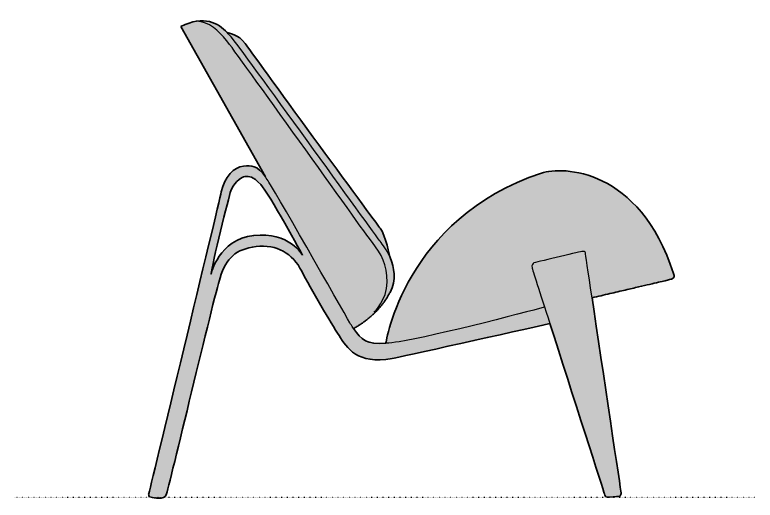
# Model space of a CAD drawing. Header units: millimetres. Extents: x 0 to 2404, y -1096 to 749.
# Drawn here: x 1255 to 2404, y -4 to 749 of the extents above; entities that cross this region are included whole.
import ezdxf

# ---------------------------------------------------------------- set-up
doc = ezdxf.new("R2010")
doc.units = ezdxf.units.MM
doc.linetypes.add('Dots', pattern=[1, 0, -1])
doc.layers.add('Blocks', color=7, linetype='Continuous')
doc.layers.add('Blocks$Fill', color=7, linetype='Continuous', true_color=0xffffff)
for name, color, linetype, lineweight, true_color in [('Blocks$Inner', 7, 'Continuous', 25, 0x007f00), ('Blocks$Outline', 7, 'Continuous', 35, 0xff3f3f), ('Groud', 7, 'Dots', 25, 0x243775)]:
    doc.layers.add(name, color=color, linetype=linetype, lineweight=lineweight, true_color=true_color)

# ---------------------------------------------------------------- blocks, each defined once
blk = doc.blocks.new('CH07 side')
at = {"layer": 'Blocks$Fill', "extrusion": (0, 0, -1)}
h = blk.add_hatch(color=256, dxfattribs=at)
h.paths.add_polyline_path([(61.05, 49.95), (60.06, 49.61), (59.1, 49.25), (58.17, 48.87), (57.26, 48.48), (56.37, 48.07), (55.52, 47.65), (54.68, 47.21), (53.88, 46.76), (53.09, 46.3), (52.33, 45.83), (51.6, 45.35), (50.88, 44.86), (50.19, 44.36), (49.53, 43.85), (48.88, 43.33), (48.26, 42.8), (47.65, 42.27), (47.07, 41.74), (46.51, 41.2), (45.97, 40.65), (45.45, 40.1), (44.95, 39.55), (44.47, 39), (44.01, 38.44), (43.56, 37.89), (43.14, 37.33), (42.73, 36.78), (42.34, 36.22), (41.97, 35.67), (41.61, 35.13), (41.27, 34.58), (40.94, 34.04), (40.34, 32.98), (39.8, 31.95), (39.31, 30.95), (38.88, 29.98), (38.5, 29.06), (38.17, 28.19), (37.88, 27.38), (37.64, 26.63), (37.44, 25.94), (37.27, 25.33), (37.13, 24.79), (37.03, 24.34), (36.95, 23.98), (36.9, 23.72), (36.88, 23.55), (36.87, 23.51), (36.87, 23.5), (36.87, 23.5), (36.87, 23.5), (36.59, 23.48), (36.33, 23.47), (36.08, 23.46), (35.84, 23.46), (35.61, 23.46), (35.4, 23.48), (35.19, 23.49), (34.99, 23.51), (34.89, 23.53), (34.8, 23.54), (34.71, 23.56), (34.62, 23.57), (34.53, 23.59), (34.45, 23.61), (34.37, 23.63), (34.28, 23.66), (34.2, 23.68), (34.13, 23.71), (34.05, 23.73), (33.98, 23.76), (33.9, 23.79), (33.83, 23.82), (33.76, 23.86), (33.69, 23.89), (33.63, 23.93), (33.56, 23.96), (33.49, 24), (33.43, 24.04), (33.37, 24.09), (33.31, 24.13), (33.24, 24.17), (33.18, 24.22), (33.13, 24.27), (33.07, 24.32), (33.01, 24.37), (32.95, 24.42), (32.9, 24.47), (32.84, 24.53), (32.73, 24.64), (32.62, 24.76), (32.51, 24.89), (32.4, 25.02), (32.3, 25.16), (32.08, 25.46), (31.86, 25.78), (32.33, 26.06), (32.79, 26.35), (33.23, 26.65), (33.66, 26.96), (34.07, 27.28), (34.47, 27.61), (34.84, 27.95), (35.03, 28.12), (35.2, 28.29), (35.38, 28.47), (35.55, 28.65), (35.72, 28.83), (35.88, 29.01), (36.04, 29.2), (36.19, 29.39), (36.34, 29.58), (36.49, 29.77), (36.63, 29.96), (36.77, 30.16), (36.9, 30.36), (37.03, 30.56), (37.16, 30.76), (37.28, 30.97), (37.4, 31.18), (37.51, 31.39), (37.56, 31.48), (37.6, 31.57), (37.65, 31.66), (37.69, 31.75), (37.73, 31.84), (37.77, 31.94), (37.8, 32.03), (37.83, 32.12), (37.87, 32.21), (37.9, 32.3), (37.92, 32.39), (37.95, 32.48), (38, 32.66), (38.04, 32.85), (38.07, 33.03), (38.1, 33.21), (38.12, 33.39), (38.14, 33.56), (38.15, 33.74), (38.15, 33.92), (38.15, 34.09), (38.15, 34.27), (38.13, 34.44), (38.12, 34.61), (38.1, 34.79), (38.07, 34.95), (38.04, 35.12), (38.01, 35.29), (37.97, 35.45), (37.93, 35.62), (37.89, 35.78), (37.84, 35.94), (37.79, 36.09), (37.74, 36.25), (37.68, 36.4), (37.63, 36.55), (37.51, 36.84), (37.51, 36.84), (37.51, 36.84), (37.5, 36.85), (37.5, 36.85), (37.5, 36.88), (37.47, 37), (37.38, 37.41), (37.24, 38.02), (37.05, 38.74), (36.95, 39.12), (36.83, 39.51), (36.7, 39.89), (36.57, 40.26), (36.5, 40.44), (36.43, 40.6), (36.36, 40.76), (36.29, 40.91), (36.25, 40.99), (36.21, 41.06), (36.17, 41.12), (36.14, 41.18), (36.1, 41.24), (36.06, 41.3), (36.02, 41.35), (36, 41.38), (35.98, 41.4), (35.85, 41.57), (35.62, 41.88), (34.88, 42.87), (32.49, 46.12), (25.53, 55.61), (14.99, 70.11), (14.95, 70.18), (14.9, 70.24), (14.85, 70.3), (14.8, 70.36), (14.76, 70.42), (14.71, 70.48), (14.65, 70.53), (14.6, 70.59), (14.55, 70.64), (14.5, 70.69), (14.45, 70.74), (14.39, 70.79), (14.34, 70.83), (14.28, 70.88), (14.23, 70.92), (14.17, 70.96), (14.06, 71.04), (13.95, 71.12), (13.84, 71.19), (13.73, 71.25), (13.61, 71.32), (13.51, 71.37), (13.4, 71.42), (13.29, 71.47), (13.19, 71.51), (13.09, 71.55), (12.99, 71.59), (12.9, 71.62), (12.81, 71.65), (12.72, 71.67), (12.57, 71.72), (12.44, 71.75), (12.34, 71.77), (12.27, 71.78), (12.23, 71.79), (12.09, 71.93), (11.95, 72.07), (11.8, 72.2), (11.65, 72.33), (11.5, 72.46), (11.34, 72.59), (11.17, 72.71), (11.09, 72.77), (11, 72.83), (10.91, 72.88), (10.83, 72.94), (10.74, 72.99), (10.65, 73.04), (10.55, 73.09), (10.46, 73.14), (10.36, 73.19), (10.27, 73.23), (10.17, 73.27), (10.07, 73.31), (9.97, 73.35), (9.87, 73.39), (9.76, 73.42), (9.66, 73.45), (9.55, 73.48), (9.44, 73.51), (9.33, 73.54), (9.22, 73.56), (9.1, 73.58), (8.99, 73.59), (8.87, 73.61), (8.75, 73.62), (8.63, 73.63), (8.51, 73.63), (8.38, 73.64), (8.26, 73.64), (8.13, 73.63), (8, 73.63), (7.87, 73.62), (7.73, 73.6), (7.6, 73.59), (7.46, 73.57), (7.32, 73.54), (7.18, 73.52), (7.03, 73.49), (6.89, 73.45), (6.74, 73.41), (6.59, 73.37), (6.44, 73.33), (6.29, 73.28), (6.13, 73.22), (5.97, 73.16), (5.81, 73.1), (5.65, 73.04), (5.32, 72.89), (4.98, 72.73), (4.98, 72.73), (4.98, 72.72), (4.99, 72.71), (5.01, 72.66), (5.12, 72.46), (5.54, 71.72), (7.04, 69.07), (11.57, 61.04), (16.1, 53), (17.59, 50.35), (18.01, 49.61), (18.12, 49.41), (18.15, 49.36), (18.16, 49.35), (18.16, 49.35), (18.16, 49.35), (18.03, 49.52), (17.91, 49.68), (17.79, 49.83), (17.67, 49.98), (17.56, 50.1), (17.45, 50.22), (17.34, 50.33), (17.29, 50.39), (17.23, 50.44), (17.18, 50.48), (17.13, 50.53), (17.08, 50.57), (17.02, 50.61), (16.97, 50.65), (16.92, 50.69), (16.87, 50.72), (16.82, 50.75), (16.77, 50.78), (16.72, 50.81), (16.67, 50.84), (16.62, 50.87), (16.57, 50.89), (16.52, 50.91), (16.47, 50.93), (16.43, 50.95), (16.38, 50.97), (16.33, 50.99), (16.28, 51), (16.23, 51.02), (16.18, 51.03), (16.13, 51.04), (16.08, 51.05), (16.03, 51.06), (15.98, 51.06), (15.93, 51.07), (15.88, 51.08), (15.83, 51.08), (15.78, 51.08), (15.73, 51.09), (15.63, 51.09), (15.53, 51.09), (15.42, 51.09), (15.2, 51.08), (14.74, 51.04), (14.67, 51.03), (14.6, 51.02), (14.53, 51.01), (14.46, 51), (14.39, 50.98), (14.32, 50.96), (14.26, 50.95), (14.19, 50.92), (14.12, 50.9), (14.05, 50.88), (13.98, 50.85), (13.92, 50.82), (13.85, 50.79), (13.78, 50.76), (13.72, 50.72), (13.65, 50.69), (13.58, 50.65), (13.52, 50.61), (13.45, 50.57), (13.39, 50.52), (13.33, 50.48), (13.26, 50.43), (13.2, 50.38), (13.14, 50.33), (13.07, 50.28), (13.01, 50.22), (12.95, 50.17), (12.89, 50.11), (12.83, 50.05), (12.77, 49.99), (12.71, 49.93), (12.65, 49.86), (12.6, 49.8), (12.54, 49.73), (12.49, 49.66), (12.43, 49.59), (12.38, 49.52), (12.32, 49.44), (12.22, 49.29), (12.12, 49.13), (12.02, 48.97), (11.93, 48.8), (11.84, 48.62), (11.75, 48.44), (11.67, 48.25), (11.6, 48.06), (11.53, 47.86), (11.46, 47.66), (11.4, 47.45), (11.34, 47.24), (11.29, 47.02), (0, 0), (0, 0), (0, 0), (0, -0.01), (0, -0.02), (0, -0.03), (0, -0.04), (0, -0.05), (0.01, -0.06), (0.01, -0.08), (0.01, -0.09), (0.02, -0.11), (0.02, -0.12), (0.03, -0.14), (0.03, -0.15), (0.03, -0.16), (0.04, -0.17), (0.04, -0.18), (0.04, -0.19), (0.05, -0.2), (0.05, -0.21), (0.06, -0.22), (0.06, -0.23), (0.07, -0.24), (0.07, -0.25), (0.08, -0.26), (0.09, -0.27), (0.09, -0.28), (0.1, -0.29), (0.11, -0.3), (0.12, -0.31), (0.12, -0.31), (0.13, -0.32), (0.14, -0.33), (0.15, -0.34), (0.16, -0.35), (0.17, -0.36), (0.18, -0.37), (0.19, -0.37), (0.21, -0.38), (0.22, -0.39), (0.23, -0.4), (0.24, -0.4), (0.26, -0.41), (0.27, -0.42), (0.29, -0.42), (0.3, -0.43), (0.32, -0.43), (0.33, -0.44), (0.35, -0.44), (0.37, -0.44), (0.38, -0.45), (0.87, -0.53), (1.04, -0.55), (1.21, -0.57), (1.31, -0.58), (1.4, -0.59), (1.49, -0.59), (1.59, -0.59), (1.68, -0.59), (1.77, -0.58), (1.82, -0.58), (1.87, -0.58), (1.91, -0.57), (1.96, -0.57), (2, -0.56), (2.05, -0.55), (2.09, -0.54), (2.13, -0.53), (2.17, -0.52), (2.21, -0.51), (2.25, -0.5), (2.27, -0.49), (2.29, -0.48), (2.31, -0.47), (2.33, -0.47), (2.35, -0.46), (2.37, -0.45), (2.39, -0.44), (2.41, -0.43), (2.42, -0.42), (2.44, -0.41), (2.46, -0.4), (2.47, -0.39), (2.49, -0.38), (2.51, -0.37), (2.52, -0.36), (2.54, -0.35), (2.55, -0.33), (2.57, -0.32), (2.58, -0.31), (2.59, -0.29), (2.61, -0.28), (2.62, -0.27), (2.63, -0.25), (2.65, -0.24), (2.66, -0.22), (2.67, -0.21), (2.68, -0.19), (2.69, -0.17), (2.7, -0.16), (2.71, -0.14), (2.72, -0.12), (2.73, -0.1), (2.74, -0.08), (2.74, -0.06), (2.75, -0.05), (2.75, -0.04), (2.76, 0), (2.79, 0.1), (2.88, 0.42), (3.15, 1.5), (4.05, 5.13), (6.68, 15.97), (9.44, 27.24), (10.48, 31.39), (10.85, 32.81), (10.99, 33.32), (11.1, 33.68), (11.19, 33.97), (11.29, 34.24), (11.38, 34.5), (11.49, 34.76), (11.59, 35), (11.7, 35.24), (11.81, 35.46), (11.93, 35.68), (11.99, 35.79), (12.06, 35.89), (12.12, 35.99), (12.18, 36.09), (12.25, 36.19), (12.32, 36.28), (12.39, 36.37), (12.46, 36.46), (12.53, 36.55), (12.6, 36.64), (12.68, 36.72), (12.75, 36.8), (12.83, 36.88), (12.91, 36.96), (12.99, 37.04), (13.07, 37.11), (13.15, 37.19), (13.24, 37.26), (13.33, 37.32), (13.42, 37.39), (13.51, 37.46), (13.6, 37.52), (13.69, 37.58), (13.79, 37.64), (13.89, 37.69), (13.99, 37.75), (14.09, 37.8), (14.19, 37.86), (14.3, 37.91), (14.41, 37.95), (14.51, 38), (14.63, 38.04), (14.74, 38.09), (14.86, 38.13), (14.97, 38.17), (15.09, 38.21), (15.34, 38.28), (15.6, 38.34), (15.86, 38.4), (16.14, 38.45), (16.42, 38.49), (16.71, 38.53), (17.01, 38.56), (17.16, 38.57), (17.3, 38.58), (17.45, 38.59), (17.59, 38.59), (17.74, 38.59), (17.88, 38.59), (18.02, 38.59), (18.16, 38.58), (18.3, 38.57), (18.43, 38.56), (18.57, 38.54), (18.7, 38.52), (18.84, 38.5), (18.97, 38.48), (19.1, 38.46), (19.23, 38.43), (19.36, 38.4), (19.49, 38.37), (19.61, 38.33), (19.74, 38.29), (19.86, 38.26), (19.99, 38.21), (20.11, 38.17), (20.23, 38.12), (20.35, 38.07), (20.47, 38.02), (20.58, 37.97), (20.7, 37.91), (20.81, 37.85), (20.92, 37.79), (21.04, 37.73), (21.15, 37.66), (21.26, 37.59), (21.36, 37.52), (21.47, 37.45), (21.57, 37.38), (21.68, 37.3), (21.78, 37.22), (21.88, 37.14), (21.98, 37.06), (22.08, 36.97), (22.17, 36.89), (22.27, 36.8), (22.36, 36.7), (22.45, 36.61), (22.55, 36.51), (22.63, 36.42), (22.72, 36.32), (22.81, 36.21), (22.89, 36.11), (22.98, 36), (23.06, 35.89), (23.22, 35.67), (23.37, 35.44), (23.52, 35.2), (23.66, 34.96), (23.8, 34.7), (24.4, 33.57), (25.12, 32.25), (26.77, 29.39), (28.38, 26.68), (29.6, 24.69), (30.08, 23.95), (30.21, 23.76), (30.35, 23.57), (30.49, 23.38), (30.64, 23.19), (30.79, 23), (30.96, 22.82), (31.04, 22.73), (31.13, 22.64), (31.22, 22.55), (31.31, 22.47), (31.4, 22.38), (31.5, 22.3), (31.6, 22.21), (31.7, 22.13), (31.81, 22.05), (31.91, 21.98), (32.02, 21.9), (32.14, 21.83), (32.25, 21.75), (32.37, 21.69), (32.5, 21.62), (32.62, 21.55), (32.75, 21.49), (32.89, 21.43), (33.02, 21.38), (33.16, 21.32), (33.31, 21.27), (33.46, 21.22), (33.61, 21.18), (33.76, 21.14), (33.92, 21.1), (34.09, 21.06), (34.26, 21.03), (34.43, 21), (34.6, 20.98), (34.79, 20.96), (34.97, 20.94), (35.16, 20.93), (35.36, 20.92), (35.56, 20.91), (35.76, 20.91), (35.97, 20.92), (36.18, 20.93), (36.4, 20.94), (36.63, 20.96), (36.86, 20.98), (37.09, 21.01), (37.33, 21.04), (37.83, 21.12), (38.18, 21.19), (38.9, 21.34), (41.29, 21.87), (48.51, 23.47), (62.36, 26.55), (70.81, 0.19), (70.81, 0.19), (70.82, 0.16), (70.83, 0.13), (70.84, 0.09), (70.85, 0.04), (70.87, -0.01), (70.88, -0.04), (70.89, -0.07), (70.9, -0.1), (70.92, -0.13), (70.93, -0.16), (70.94, -0.19), (70.96, -0.22), (70.97, -0.23), (70.98, -0.24), (70.99, -0.26), (71, -0.27), (71, -0.29), (71.01, -0.3), (71.02, -0.31), (71.03, -0.32), (71.04, -0.34), (71.05, -0.35), (71.07, -0.36), (71.07, -0.36), (71.08, -0.37), (71.08, -0.37), (71.09, -0.38), (71.09, -0.38), (71.1, -0.39), (71.11, -0.39), (71.11, -0.4), (71.12, -0.4), (71.12, -0.4), (71.13, -0.41), (71.14, -0.41), (71.14, -0.42), (71.15, -0.42), (71.15, -0.42), (71.16, -0.43), (71.17, -0.43), (71.17, -0.43), (71.18, -0.43), (71.19, -0.44), (71.19, -0.44), (71.2, -0.44), (71.21, -0.44), (71.22, -0.44), (71.22, -0.44), (71.23, -0.44), (71.24, -0.45), (71.24, -0.45), (71.25, -0.45), (71.26, -0.45), (71.29, -0.45), (71.42, -0.44), (72.95, -0.32), (73.08, -0.32), (73.11, -0.32), (73.12, -0.32), (73.12, -0.32), (73.13, -0.32), (73.14, -0.32), (73.15, -0.32), (73.15, -0.32), (73.16, -0.31), (73.17, -0.31), (73.17, -0.31), (73.18, -0.31), (73.18, -0.31), (73.19, -0.3), (73.2, -0.3), (73.2, -0.3), (73.21, -0.3), (73.21, -0.29), (73.22, -0.29), (73.23, -0.29), (73.23, -0.28), (73.24, -0.28), (73.24, -0.28), (73.25, -0.27), (73.25, -0.27), (73.26, -0.27), (73.26, -0.26), (73.27, -0.26), (73.27, -0.25), (73.28, -0.25), (73.28, -0.24), (73.29, -0.24), (73.29, -0.23), (73.29, -0.23), (73.3, -0.22), (73.3, -0.22), (73.31, -0.21), (73.31, -0.21), (73.31, -0.2), (73.32, -0.2), (73.32, -0.19), (73.33, -0.17), (73.34, -0.16), (73.34, -0.15), (73.35, -0.14), (73.36, -0.12), (73.36, -0.11), (73.37, -0.1), (73.37, -0.09), (73.38, -0.07), (73.38, -0.06), (73.39, -0.03), (73.4, 0), (73.4, 0.02), (73.41, 0.05), (73.41, 0.07), (73.42, 0.1), (73.42, 0.12), (73.42, 0.17), (73.43, 0.2), (73.43, 0.23), (73.43, 0.25), (73.43, 0.26), (73.43, 0.26), (68.91, 30.57), (78.03, 32.7), (80.38, 33.26), (81.01, 33.42), (81.19, 33.47), (81.24, 33.48), (81.26, 33.49), (81.27, 33.49), (81.27, 33.49), (81.29, 33.5), (81.3, 33.51), (81.32, 33.51), (81.33, 33.52), (81.35, 33.53), (81.36, 33.53), (81.38, 33.54), (81.39, 33.55), (81.4, 33.56), (81.42, 33.57), (81.43, 33.57), (81.44, 33.58), (81.46, 33.59), (81.47, 33.6), (81.48, 33.61), (81.5, 33.62), (81.51, 33.63), (81.52, 33.64), (81.53, 33.65), (81.54, 33.66), (81.55, 33.68), (81.56, 33.69), (81.57, 33.7), (81.58, 33.71), (81.59, 33.72), (81.6, 33.73), (81.61, 33.75), (81.62, 33.76), (81.63, 33.77), (81.64, 33.78), (81.64, 33.8), (81.65, 33.81), (81.66, 33.83), (81.66, 33.84), (81.67, 33.85), (81.67, 33.87), (81.68, 33.88), (81.68, 33.9), (81.69, 33.91), (81.69, 33.92), (81.69, 33.94), (81.69, 33.95), (81.69, 33.95), (81.7, 33.96), (81.7, 33.97), (81.7, 33.98), (81.7, 33.99), (81.7, 33.99), (81.7, 34), (81.7, 34.01), (81.7, 34.02), (81.7, 34.02), (81.7, 34.03), (81.7, 34.04), (81.7, 34.05), (81.7, 34.06), (81.69, 34.06), (81.69, 34.07), (81.69, 34.08), (81.69, 34.1), (81.69, 34.11), (81.68, 34.13), (81.68, 34.15), (81.67, 34.16), (81.67, 34.18), (81.66, 34.2), (81.65, 34.22), (81.64, 34.23), (81.64, 34.25), (81.63, 34.27), (81.62, 34.29), (81.61, 34.3), (81.59, 34.32), (81.34, 35.08), (81.07, 35.82), (80.8, 36.53), (80.52, 37.22), (80.23, 37.89), (79.93, 38.54), (79.62, 39.16), (79.31, 39.76), (78.99, 40.35), (78.66, 40.91), (78.33, 41.45), (77.99, 41.97), (77.64, 42.47), (77.29, 42.95), (76.94, 43.42), (76.58, 43.86), (76.22, 44.29), (75.85, 44.7), (75.48, 45.09), (75.11, 45.46), (74.74, 45.82), (74.36, 46.16), (73.98, 46.48), (73.6, 46.79), (73.22, 47.08), (72.83, 47.36), (72.45, 47.62), (72.07, 47.87), (71.68, 48.1), (71.3, 48.32), (70.92, 48.52), (70.54, 48.72), (70.16, 48.9), (69.78, 49.06), (69.4, 49.22), (69.03, 49.36), (68.66, 49.5), (68.29, 49.62), (67.93, 49.73), (67.57, 49.82), (67.22, 49.91), (66.87, 49.99), (66.52, 50.06), (66.18, 50.12), (65.85, 50.18), (65.52, 50.22), (65.2, 50.26), (64.88, 50.28), (64.57, 50.3), (64.27, 50.32), (63.98, 50.32), (63.7, 50.32), (63.42, 50.32), (63.16, 50.31), (62.9, 50.29), (62.65, 50.27), (62.41, 50.24), (62.18, 50.21), (61.97, 50.18), (61.76, 50.14), (61.57, 50.09), (61.38, 50.05), (61.21, 50)], flags=0)
h.paths.add_polyline_path([(23.92, 37.19), (21.15, 42.18), (18.97, 45.89), (18.49, 46.66), (18.06, 47.31), (17.87, 47.59), (17.7, 47.82), (17.62, 47.92), (17.55, 48.02), (17.48, 48.1), (17.45, 48.13), (17.42, 48.17), (17.19, 48.4), (17.08, 48.51), (16.97, 48.61), (16.87, 48.7), (16.77, 48.78), (16.68, 48.86), (16.59, 48.93), (16.5, 49), (16.42, 49.06), (16.34, 49.11), (16.26, 49.16), (16.18, 49.2), (16.14, 49.22), (16.11, 49.24), (16.07, 49.26), (16.04, 49.28), (16, 49.29), (15.97, 49.31), (15.93, 49.32), (15.9, 49.33), (15.86, 49.34), (15.83, 49.36), (15.8, 49.37), (15.77, 49.38), (15.73, 49.38), (15.7, 49.39), (15.67, 49.4), (15.64, 49.4), (15.61, 49.41), (15.58, 49.42), (15.52, 49.42), (15.46, 49.43), (15.4, 49.44), (15.34, 49.44), (15.23, 49.44), (14.99, 49.44), (14.98, 49.44), (14.96, 49.44), (14.95, 49.44), (14.93, 49.44), (14.91, 49.44), (14.9, 49.43), (14.88, 49.43), (14.86, 49.43), (14.85, 49.42), (14.83, 49.42), (14.81, 49.41), (14.8, 49.41), (14.78, 49.4), (14.76, 49.4), (14.72, 49.38), (14.69, 49.37), (14.65, 49.35), (14.61, 49.33), (14.57, 49.31), (14.53, 49.29), (14.49, 49.27), (14.45, 49.24), (14.41, 49.22), (14.37, 49.19), (14.33, 49.16), (14.24, 49.1), (14.16, 49.04), (14.07, 48.97), (13.99, 48.9), (13.9, 48.82), (13.82, 48.74), (13.73, 48.66), (13.65, 48.58), (13.57, 48.49), (13.49, 48.4), (13.41, 48.31), (13.33, 48.22), (13.26, 48.12), (13.19, 48.03), (13.13, 47.93), (13.06, 47.84), (13.01, 47.75), (12.95, 47.65), (12.93, 47.61), (12.9, 47.56), (12.88, 47.52), (12.86, 47.47), (12.84, 47.43), (12.82, 47.38), (12.8, 47.34), (12.79, 47.29), (12.77, 47.25), (12.76, 47.21), (12.19, 45.01), (10.19, 36.75), (9.86, 35.18), (9.75, 34.63), (9.72, 34.42), (9.71, 34.33), (9.7, 34.26), (9.7, 34.26), (9.71, 34.32), (9.73, 34.39), (9.76, 34.49), (9.79, 34.61), (9.84, 34.76), (9.9, 34.92), (9.96, 35.11), (10.04, 35.31), (10.13, 35.52), (10.23, 35.75), (10.35, 35.99), (10.48, 36.24), (10.62, 36.49), (10.78, 36.75), (10.87, 36.88), (10.96, 37.02), (11.05, 37.15), (11.15, 37.28), (11.25, 37.42), (11.36, 37.55), (11.47, 37.68), (11.58, 37.82), (11.7, 37.95), (11.82, 38.08), (11.95, 38.21), (12.08, 38.33), (12.22, 38.46), (12.36, 38.58), (12.51, 38.7), (12.66, 38.82), (12.82, 38.94), (12.98, 39.05), (13.15, 39.16), (13.32, 39.26), (13.5, 39.37), (13.68, 39.47), (13.87, 39.56), (14.07, 39.65), (14.27, 39.73), (14.47, 39.81), (14.68, 39.89), (14.9, 39.96), (15.12, 40.02), (15.35, 40.08), (15.59, 40.14), (15.83, 40.18), (16.08, 40.22), (16.33, 40.26), (16.59, 40.28), (16.84, 40.3), (17.08, 40.32), (17.32, 40.33), (17.56, 40.33), (17.79, 40.33), (18.01, 40.32), (18.23, 40.31), (18.45, 40.29), (18.66, 40.27), (18.87, 40.24), (19.07, 40.21), (19.27, 40.17), (19.46, 40.14), (19.65, 40.09), (19.83, 40.05), (20.01, 40), (20.19, 39.94), (20.36, 39.89), (20.52, 39.83), (20.69, 39.77), (20.84, 39.7), (21, 39.64), (21.15, 39.57), (21.29, 39.5), (21.43, 39.42), (21.57, 39.35), (21.7, 39.27), (21.83, 39.2), (21.95, 39.12), (22.07, 39.04), (22.19, 38.96), (22.3, 38.88), (22.4, 38.8), (22.51, 38.72), (22.61, 38.64), (22.7, 38.57), (22.8, 38.49), (22.97, 38.33), (23.13, 38.18), (23.27, 38.03), (23.4, 37.89), (23.51, 37.76), (23.61, 37.64), (23.69, 37.53), (23.76, 37.43), (23.82, 37.35), (23.87, 37.28), (23.9, 37.23), (23.92, 37.19)], flags=0)
at = {"layer": 'Blocks$Inner'}
for points, knots in [([(-35.02, 28.33), (-35.02, 28.33), (-37.07, 30.24), (-37.07, 32.98), (-37.07, 35.73), (-36.17, 37.38), (-34.77, 39.17), (-33.37, 40.96), (-13.46, 68.96), (-12.12, 70.56), (-10.84, 72.08), (-9.5, 73.49), (-7.39, 73.56)], [0, 0, 0, 0, 1, 1, 1, 2, 2, 2, 3, 3, 3, 3.955087, 3.955087, 3.955087, 3.955087]), ([(-68.91, 30.57), (-68.3, 34.67), (-67.88, 37.51), (-67.88, 37.51), (-67.88, 37.51), (-67.94, 37.89), (-67.3, 37.77), (-66.67, 37.64), (-59.84, 35.98), (-59.84, 35.98), (-59.84, 35.98), (-59.46, 35.66), (-59.58, 35.22), (-59.62, 35.07), (-60.79, 31.43), (-62.36, 26.55)], [0.724036, 0.724036, 0.724036, 0.724036, 1, 1, 1, 2, 2, 2, 3, 3, 3, 4, 4, 4, 4.320112, 4.320112, 4.320112, 4.320112]), ([(-61.5, 29.09), (-61.5, 29.09), (-44.15, 24.5), (-38.91, 23.73), (-38.13, 23.62), (-37.46, 23.54), (-36.87, 23.5)], [0, 0, 0, 0, 1, 1, 1, 1.149391, 1.149391, 1.149391, 1.149391])]:
    blk.add_open_spline(points, degree=3, knots=knots, dxfattribs=at)
for points in [[(-12.82, 71.13), (-12.64, 71.35), (-12.44, 71.57), (-12.23, 71.79)], [(-35.98, 39.36), (-35.09, 40.51), (-14.29, 69.41), (-12.82, 71.13)], [(-31.39, 26.48), (-31.39, 26.48), (-20.41, 45.81), (-18.69, 48.55)], [(-18.69, 48.55), (-18.5, 48.85), (-18.33, 49.11), (-18.16, 49.35)], [(-37.51, 36.84), (-37.01, 37.98), (-36.36, 38.88), (-35.98, 39.36)], [(-31.86, 25.78), (-31.71, 25.99), (-31.55, 26.23), (-31.39, 26.48)]]:
    blk.add_open_spline(points, degree=3, dxfattribs=at)
at = {"layer": 'Blocks$Outline'}
for points, degree in [([(-12.23, 71.79), (-10.78, 73.29), (-8.66, 74.57), (-4.98, 72.73)], 3), ([(-4.98, 72.73), (-4.98, 72.73), (-18.16, 49.35), (-18.16, 49.35)], 3), ([(-14.99, 70.11), (-14.04, 71.52), (-12.33, 71.77), (-12.23, 71.79)], 3), ([(-35.98, 41.4), (-35.15, 42.42), (-15.95, 68.71), (-14.99, 70.11)], 3), ([(-18.16, 49.35), (-16.79, 51.26), (-16.04, 51.15), (-14.74, 51.04)], 3), ([(-14.74, 51.04), (-13.27, 50.91), (-11.8, 49.38), (-11.29, 47.02)], 3), ([(-81.59, 34.32), (-76.24, 50.78), (-64.31, 51.04), (-61.05, 49.95)], 3), ([(-61.05, 49.95), (-39.68, 42.81), (-36.87, 23.5), (-36.87, 23.5)], 3), ([(-37.51, 36.84), (-37.51, 36.84), (-36.81, 40.38), (-35.98, 41.4)], 3), ([(-16.71, 38.53), (-19.9, 38.92), (-22.39, 37.45), (-23.8, 34.7)], 3), ([(-11.1, 33.68), (-12.06, 36.75), (-13.53, 38.15), (-16.71, 38.53)], 3), ([(-37.51, 31.39), (-38.54, 33.34), (-38.17, 35.3), (-37.51, 36.84)], 3), ([(-23.8, 34.7), (-25.2, 31.96), (-28.39, 26.6), (-29.6, 24.69)], 3), ([(-81.27, 33.49), (-81.59, 33.62), (-81.85, 33.94), (-81.59, 34.32)], 3), ([(-68.91, 30.57), (-80.96, 33.37), (-81.27, 33.49)], 2), ([(-2.74, -0.06), (-3.06, 0.77), (-10.14, 30.62), (-11.1, 33.68)], 3), ([(-31.86, 25.78), (-35.73, 28.01), (-37.51, 31.39)], 2), ([(-37.83, 21.12), (-38.59, 21.25), (-57.38, 25.44), (-62.36, 26.55)], 3), ([(-36.87, 23.5), (-33.87, 23.28), (-33.07, 24), (-31.86, 25.78)], 3), ([(-29.6, 24.69), (-30.81, 22.78), (-32.41, 20.16), (-37.83, 21.12)], 3), ([(-0.38, -0.45), (-0.76, -0.51), (-2.42, -0.89), (-2.74, -0.06)], 3)]:
    blk.add_open_spline(points, degree=degree, dxfattribs=at)
for points, knots in [([(-23.92, 37.19), (-23.92, 37.19), (-18.69, 46.83), (-17.42, 48.17), (-16.14, 49.51), (-15.63, 49.44), (-14.99, 49.44), (-14.35, 49.44), (-13.02, 48.1), (-12.76, 47.21), (-12.5, 46.32), (-9.83, 35.66), (-9.7, 34.26), (-9.7, 34.26), (-10.85, 39.62), (-16.33, 40.26), (-21.82, 40.89), (-23.92, 37.19), (-23.92, 37.19)], [0, 0, 0, 0, 1, 1, 1, 2, 2, 2, 3, 3, 3, 4, 4, 4, 5, 5, 5, 6, 6, 6, 6]), ([(-11.29, 47.02), (-10.78, 44.66), (0, 0), (0, 0), (0, 0), (0, -0.38), (-0.38, -0.45)], [12.098565, 12.098565, 12.098565, 12.098565, 13.098565, 13.098565, 13.098565, 14.098565, 14.098565, 14.098565, 14.098565]), ([(-62.36, 26.55), (-65.68, 16.17), (-70.81, 0.19), (-70.81, 0.19), (-70.81, 0.19), (-70.94, -0.45), (-71.26, -0.45), (-71.58, -0.45), (-72.79, -0.32), (-73.11, -0.32), (-73.43, -0.32), (-73.43, 0.26), (-73.43, 0.26), (-73.43, 0.26), (-70.52, 19.79), (-68.91, 30.57)], [20.965828, 20.965828, 20.965828, 20.965828, 21.645716, 21.645716, 21.645716, 22.645716, 22.645716, 22.645716, 23.645716, 23.645716, 23.645716, 24.645716, 24.645716, 24.645716, 25.369753, 25.369753, 25.369753, 25.369753])]:
    blk.add_open_spline(points, degree=3, knots=knots, dxfattribs=at)

msp = doc.modelspace()

# ---------------------------------------------------------------- linework, layer by layer
at = {"layer": 'Groud'}
msp.add_lwpolyline([(1254.9, 0), (2404.2, 0)], dxfattribs=at)

# ---------------------------------------------------------------- block references
at = {"layer": 'Blocks', "xscale": -9.988654517147138, "yscale": 9.988654517147138, "zscale": 9.988654517147138}
msp.add_blockref('CH07 side', (1462.6, 4.5), dxfattribs=at)

doc.saveas('drawing.dxf')
